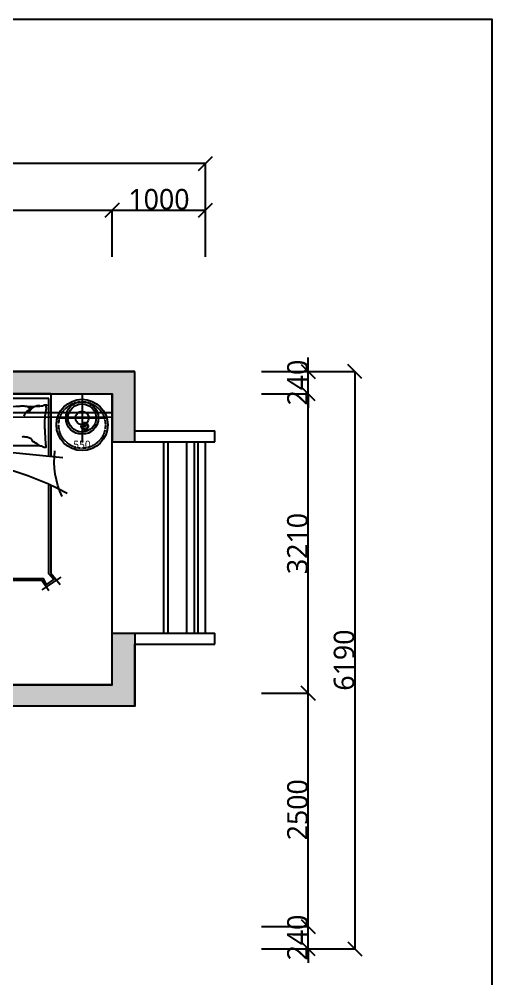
# Model space of a CAD drawing. Header units: millimetres. Extents: x -18923 to 87021, y -73077 to -1985.
# Drawn here: x 55469 to 60535, y -29472 to -19183 of the extents above; entities that cross this region are included whole.
import ezdxf

# ---------------------------------------------------------------- set-up
doc = ezdxf.new("R2010")
doc.units = ezdxf.units.MM
doc.header["$LTSCALE"] = 10
for name, pattern in [('CENTER2', [28.575, 19.05, -3.175, 3.175, -3.175]), ('DASH', [0.35, 0.25, -0.1]), ('HIDDEN', [9.525, 6.35, -3.175])]:
    doc.linetypes.add(name, pattern=pattern)
doc.layers.get('Defpoints').update_dxf_attribs({"color": 250})
for name, color, linetype in [('0文字-标注', 7, 'Continuous'), ('1结构-填充-剪力墙', 251, 'Continuous'), ('1结构-墙体', 7, 'Continuous'), ('1结构-窗及电梯', 133, 'Continuous'), ('2平面-家具-活动', 133, 'Continuous'), ('2平面-家具-细线', 8, 'Continuous'), ('3天花-吊顶', 133, 'Continuous'), ('5', 8, 'Continuous'), ('平面-文字', 255, 'Continuous'), ('灯具-天+墙', 50, 'Continuous')]:
    doc.layers.add(name, color=color, linetype=linetype)
doc.styles.add('dim_font', font='SIMPLEX.shx', dxfattribs={"width": 0.8})
doc.styles.add('图框－雅黑', font='')
doc.styles.get('图框－雅黑').set_extended_font_data('Microsoft YaHei')
doc.dimstyles.new('1-30', dxfattribs={"dimtxt": 150, "dimasz": 4, "dimexe": 1.5, "dimexo": 0, "dimgap": 0.6, "dimtad": 1, "dimdec": 0, "dimlfac": 30, "dimdsep": 46, "dimtxsty": 'dim_font', "dimblk": 'DOTSMALL', "dimcen": 4, "dimdle": 1.5, "dimclrd": 123, "dimclre": 123, "dimclrt": 256, "dimadec": 0, "dimazin": 0, "dimtfac": 1, "dimtdec": 0, "dimtix": 1, "dimtmove": 2, "dimatfit": 3, "dimldrblk": 'DOTSMALL', "dimfxl": 1.5, "dimarcsym": 0})

# ---------------------------------------------------------------- blocks, each defined once
blk = doc.blocks.new('sdgsdfg')
at = {"color": 8, "linetype": 'HIDDEN', "ltscale": 0.5}
for p, q in [((2642442, -154030), (2642442, -153900)), ((2642377, -153965), (2642507, -153965))]:
    blk.add_line(p, q, dxfattribs=at)
blk.add_circle((2642442, -153965), 50)
blk.add_circle((2642442, -153965), 37.5, dxfattribs=at)
blk.add_circle((2642442, -153965), 37.5, dxfattribs=at)
blk = doc.blocks.new('_OBLIQUE')
at = {"color": 0, "linetype": 'ByBlock'}
blk.add_line((-0.5, -0.5), (0.5, 0.5), dxfattribs=at)
blk = doc.blocks.new('*D696')
at = {"layer": '0文字-标注', "color": 8, "lineweight": -2, "transparency": 16777216}
for p, q in [((58567, -28910), (58567, -28760)), ((58067, -28910), (58568, -28910)), ((58567, -29150), (58567, -28910)), ((58067, -29150), (58568, -29150)), ((58567, -29150), (58567, -29300))]:
    blk.add_line(p, q, dxfattribs=at)
at = {"layer": 'Defpoints', "color": 0, "transparency": 16777216}
for p in [(58067, -28910), (58567, -28910), (58067, -29150)]:
    blk.add_point(p, dxfattribs=at)
at = {"layer": '0文字-标注', "color": 8, "lineweight": -2, "transparency": 16777216, "xscale": 150, "yscale": 150, "zscale": 150}
for p, rotation in [((58567, -28910), 270), ((58567, -29150), 90)]:
    blk.add_blockref('_OBLIQUE', p, dxfattribs=dict(at, rotation=rotation))
at = {"layer": '0文字-标注', "color": 255, "transparency": 16777216, "insert": (58453, -29030), "char_height": 220, "attachment_point": 5, "rotation": 90, "style": '图框－雅黑'}
blk.add_mtext('240', dxfattribs=at)
blk = doc.blocks.new('_DotSmall')
at = {"color": 0, "linetype": 'ByBlock', "const_width": 0.5}
blk.add_lwpolyline([(-0.0625, 0, 1), (0.0625, 0, 1)], format="xyb", close=True, dxfattribs=at)
blk = doc.blocks.new('*D697')
at = {"layer": '0文字-标注', "color": 8, "lineweight": -2, "transparency": 16777216}
for p, q in [((58067, -26410), (58568, -26410)), ((58567, -28912), (58567, -26409)), ((58067, -28910), (58568, -28910))]:
    blk.add_line(p, q, dxfattribs=at)
at = {"layer": 'Defpoints', "color": 0, "transparency": 16777216}
for p in [(58067, -26410), (58567, -26410), (58067, -28910)]:
    blk.add_point(p, dxfattribs=at)
at = {"layer": '0文字-标注', "color": 8, "lineweight": -2, "transparency": 16777216, "xscale": 150, "yscale": 150, "zscale": 150}
for p, rotation in [((58567, -26410), 90), ((58567, -28910), 270)]:
    blk.add_blockref('_OBLIQUE', p, dxfattribs=dict(at, rotation=rotation))
at = {"layer": '0文字-标注', "color": 255, "transparency": 16777216, "insert": (58453, -27660), "char_height": 220, "attachment_point": 5, "rotation": 90, "style": '图框－雅黑'}
blk.add_mtext('2500', dxfattribs=at)
blk = doc.blocks.new('*D698')
at = {"layer": '0文字-标注', "color": 8, "lineweight": -2, "transparency": 16777216}
for p, q in [((58067, -23200), (58568, -23200)), ((58567, -26412), (58567, -23199)), ((58067, -26410), (58568, -26410))]:
    blk.add_line(p, q, dxfattribs=at)
at = {"layer": 'Defpoints', "color": 0, "transparency": 16777216}
for p in [(58067, -23200), (58567, -23200), (58067, -26410)]:
    blk.add_point(p, dxfattribs=at)
at = {"layer": '0文字-标注', "color": 8, "lineweight": -2, "transparency": 16777216, "xscale": 150, "yscale": 150, "zscale": 150}
for p, rotation in [((58567, -23200), 90), ((58567, -26410), 270)]:
    blk.add_blockref('_OBLIQUE', p, dxfattribs=dict(at, rotation=rotation))
at = {"layer": '0文字-标注', "color": 255, "transparency": 16777216, "insert": (58452, -24805), "char_height": 220, "attachment_point": 5, "rotation": 90, "style": '图框－雅黑'}
blk.add_mtext('3210', dxfattribs=at)
blk = doc.blocks.new('*D699')
at = {"layer": '0文字-标注', "color": 8, "lineweight": -2, "transparency": 16777216}
for p, q in [((58567, -22960), (58567, -22810)), ((58067, -22960), (58568, -22960)), ((58567, -23200), (58567, -22960)), ((58067, -23200), (58568, -23200)), ((58567, -23200), (58567, -23350))]:
    blk.add_line(p, q, dxfattribs=at)
at = {"layer": 'Defpoints', "color": 0, "transparency": 16777216}
for p in [(58067, -22960), (58567, -22960), (58067, -23200)]:
    blk.add_point(p, dxfattribs=at)
at = {"layer": '0文字-标注', "color": 8, "lineweight": -2, "transparency": 16777216, "xscale": 150, "yscale": 150, "zscale": 150}
for p, rotation in [((58567, -22960), 270), ((58567, -23200), 90)]:
    blk.add_blockref('_OBLIQUE', p, dxfattribs=dict(at, rotation=rotation))
at = {"layer": '0文字-标注', "color": 255, "transparency": 16777216, "insert": (58453, -23080), "char_height": 220, "attachment_point": 5, "rotation": 90, "style": '图框－雅黑'}
blk.add_mtext('240', dxfattribs=at)
blk = doc.blocks.new('*D700')
at = {"layer": '0文字-标注', "color": 8, "lineweight": -2, "transparency": 16777216}
for p, q in [((58067, -22960), (59068, -22960)), ((59067, -22959), (59067, -29152)), ((58067, -29150), (59068, -29150))]:
    blk.add_line(p, q, dxfattribs=at)
at = {"layer": 'Defpoints', "color": 0, "transparency": 16777216}
for p in [(58067, -22960), (58067, -29150), (59067, -29150)]:
    blk.add_point(p, dxfattribs=at)
at = {"layer": '0文字-标注', "color": 8, "lineweight": -2, "transparency": 16777216, "xscale": 150, "yscale": 150, "zscale": 150}
for p, rotation in [((59067, -22960), 90), ((59067, -29150), 270)]:
    blk.add_blockref('_OBLIQUE', p, dxfattribs=dict(at, rotation=rotation))
at = {"layer": '0文字-标注', "color": 255, "transparency": 16777216, "insert": (58952, -26055), "char_height": 220, "attachment_point": 5, "rotation": 90, "style": '图框－雅黑'}
blk.add_mtext('6190', dxfattribs=at)
blk = doc.blocks.new('*D717')
at = {"layer": '0文字-标注', "color": 8, "lineweight": -2, "transparency": 16777216}
for p, q in [((52710, -21230), (56468, -21230)), ((52712, -21730), (52712, -21229)), ((56467, -21730), (56467, -21229))]:
    blk.add_line(p, q, dxfattribs=at)
at = {"layer": 'Defpoints', "color": 0, "transparency": 16777216}
for p in [(56467, -21230), (52712, -21730), (56467, -21730)]:
    blk.add_point(p, dxfattribs=at)
at = {"layer": '0文字-标注', "color": 8, "lineweight": -2, "transparency": 16777216, "xscale": 150, "yscale": 150, "zscale": 150, "rotation": 180}
blk.add_blockref('_OBLIQUE', (52712, -21230), dxfattribs=at)
at = {"layer": '0文字-标注', "color": 8, "lineweight": -2, "transparency": 16777216, "xscale": 150, "yscale": 150, "zscale": 150}
blk.add_blockref('_OBLIQUE', (56467, -21230), dxfattribs=at)
at = {"layer": '0文字-标注', "color": 255, "transparency": 16777216, "insert": (54589, -21116), "char_height": 220, "attachment_point": 5, "style": '图框－雅黑'}
blk.add_mtext('3755', dxfattribs=at)
blk = doc.blocks.new('*D718')
at = {"layer": '0文字-标注', "color": 8, "lineweight": -2, "transparency": 16777216}
for p, q in [((56465, -21230), (57468, -21230)), ((56467, -21730), (56467, -21229)), ((57467, -21730), (57467, -21229))]:
    blk.add_line(p, q, dxfattribs=at)
at = {"layer": 'Defpoints', "color": 0, "transparency": 16777216}
for p in [(57467, -21230), (56467, -21730), (57467, -21730)]:
    blk.add_point(p, dxfattribs=at)
at = {"layer": '0文字-标注', "color": 8, "lineweight": -2, "transparency": 16777216, "xscale": 150, "yscale": 150, "zscale": 150, "rotation": 180}
blk.add_blockref('_OBLIQUE', (56467, -21230), dxfattribs=at)
at = {"layer": '0文字-标注', "color": 8, "lineweight": -2, "transparency": 16777216, "xscale": 150, "yscale": 150, "zscale": 150}
blk.add_blockref('_OBLIQUE', (57467, -21230), dxfattribs=at)
at = {"layer": '0文字-标注', "color": 255, "transparency": 16777216, "insert": (56967, -21115), "char_height": 220, "attachment_point": 5, "style": '图框－雅黑'}
blk.add_mtext('1000', dxfattribs=at)
blk = doc.blocks.new('*D719')
at = {"layer": '0文字-标注', "color": 8, "lineweight": -2, "transparency": 16777216}
for p, q in [((57468, -20730), (37025, -20730)), ((37027, -21730), (37027, -20729)), ((57467, -21730), (57467, -20729))]:
    blk.add_line(p, q, dxfattribs=at)
at = {"layer": 'Defpoints', "color": 0, "transparency": 16777216}
for p in [(37027, -20730), (37027, -21730), (57467, -21730)]:
    blk.add_point(p, dxfattribs=at)
at = {"layer": '0文字-标注', "color": 8, "lineweight": -2, "transparency": 16777216, "xscale": 150, "yscale": 150, "zscale": 150, "rotation": 180}
blk.add_blockref('_OBLIQUE', (37027, -20730), dxfattribs=at)
at = {"layer": '0文字-标注', "color": 8, "lineweight": -2, "transparency": 16777216, "xscale": 150, "yscale": 150, "zscale": 150}
blk.add_blockref('_OBLIQUE', (57467, -20730), dxfattribs=at)
at = {"layer": '0文字-标注', "color": 255, "transparency": 16777216, "insert": (47247, -20616), "char_height": 220, "attachment_point": 5, "style": '图框－雅黑'}
blk.add_mtext('20440', dxfattribs=at)
blk = doc.blocks.new('A$C4CFE7BAD')
for p, q in [((-1966, 857), (-2101, 653)), ((-1923, 750), (-2043, 851)), ((-687, 881), (-511, -849)), ((-2114, 728), (-2000, 656)), ((-989, 750), (-1923, 750)), ((0, 750), (-676, 750)), ((0, 750), (0, -750)), ((-2000, 656), (-2000, -656)), ((-2000, -656), (-2135, -714)), ((-2105, -652), (-1966, -849)), ((-2041, -851), (-1923, -750)), ((-1923, -750), (-678, -750)), ((-520, -750), (0, -750))]:
    blk.add_line(p, q)
at = {"color": 8}
for p, q in [((-674, 730), (-50, 730)), ((-50, 730), (-50, -730)), ((-521, -730), (-50, -730))]:
    blk.add_line(p, q, dxfattribs=at)
blk.add_lwpolyline([(-675, -730), (-1931, -730), (-1991, -782), (-2047, -701), (-1980, -669), (-1980, 669), (-2047, 701), (-1991, 782), (-1931, 730), (-979, 730)], dxfattribs=at)
for points in [[(-162, 28, 0.263368), (-140, -5, 0.494818), (-117, 6, 0.049225), (-115, 27, 0.036831), (-117, 55, 0.031893), (-127, 101, -0.035782), (-136, 141, -0.032941), (-143, 249, -0.10377), (-136, 283, -0.006538), (-133, 407, 0.033397), (-130, 431, 0.03204), (-131, 476, -0.038141), (-135, 513, -0.010837), (-134, 591, -0.014624), (-130, 648, -0.111249), (-121, 675, 0.153708), (-117, 695, 0.076444), (-119, 704, 0.215512), (-121, 707, 0.585858), (-125, 704, -0.363489), (-128, 698, -0.191716), (-142, 698, 0.129675), (-162, 700, 0.01735), (-182, 696, -0.019326), (-200, 693, -0.018818), (-282, 685, -0.021828), (-353, 684, -0.006204), (-394, 686, -0.001963), (-522, 693, -0.028341), (-565, 698, 0.117014), (-576, 698, 0.36606), (-577, 696, 0.03973), (-574, 680, 0.048309), (-567, 663, -0.062981), (-562, 650, -0.04058), (-558, 622, -0.014345), (-556, 542, -0.007469), (-557, 432, -0.008703), (-557, 337, -0.008762), (-560, 286, 0.008153), (-563, 231, 0.06251), (-558, 162, -0.078669), (-556, 108, -0.047825), (-561, 81, 0.034494), (-570, 44, 0.023571), (-574, 14, 0.510228), (-572, 12), (-536, 21), (-437, 46, -0.073041), (-414, 49, -0.023305), (-340, 42, -0.018299), (-313, 37, 0.01097), (-267, 28, 0.042281), (-226, 24, 0.027201), (-162, 28)], [(-552, -383, 0.016207), (-552, -356, 0.008762), (-555, -305, -0.008153), (-559, -250, -0.06251), (-553, -182, 0.078669), (-551, -127, 0.047825), (-556, -100, -0.034494), (-565, -63, -0.023571), (-569, -33, -0.510228), (-568, -32), (-531, -41), (-432, -65, 0.073041), (-409, -68, 0.023305), (-336, -61, 0.018299), (-308, -56, -0.01097), (-263, -47, -0.042281), (-221, -44, -0.027201), (-157, -47)], [(-158, -47, -0.263368), (-135, -14, -0.494818), (-113, -25, -0.049225), (-111, -46, -0.036831), (-113, -74, -0.031893), (-122, -120, 0.035782), (-131, -161, 0.032941), (-138, -268, 0.10377), (-131, -302, 0.006538), (-128, -426, -0.033397), (-125, -450, -0.03204), (-126, -495, 0.038141), (-130, -532, 0.010837), (-129, -610, 0.014624), (-125, -667, 0.111249), (-117, -694, -0.153708), (-112, -715, -0.076444), (-114, -724, -0.215512), (-116, -726, -0.585858), (-120, -723, 0.363489), (-123, -717, 0.191716), (-137, -717, -0.129675), (-157, -719, -0.01735), (-177, -716, 0.019326), (-195, -712, 0.018818), (-277, -705, 0.021828), (-348, -703, 0.006204), (-389, -705, 0.001963), (-517, -712, 0.003705), (-523, -713, -0.117014)]]:
    blk.add_lwpolyline(points, format="xyb")
for points in [[(-560, 639, -0.016108), (-529, 592, -0.024599), (-511, 560, -0.018313), (-483, 541, -0.015937), (-468, 506, -0.072521), (-464, 486, -0.033339), (-463, 443)], [(-128, 635, -0.088153), (-132, 593, -0.088153), (-150, 556, -0.077547), (-176, 530, -0.077547), (-209, 513)], [(-135, 536, -0.027842), (-147, 508, -0.032548), (-157, 533, -0.023666), (-186, 499, -0.031223), (-211, 476, -0.046801), (-220, 470, -0.023191), (-240, 461)], [(-555, 137, -0.009729), (-544, 169, -0.009729), (-532, 202, -0.007971), (-521, 228, -0.007971), (-509, 253)], [(-182, 28, 0.077379), (-213, 70, 0.077379), (-254, 100, 0.047525), (-284, 112, 0.047525), (-315, 118)], [(-202, 26, 0.05369), (-217, 43, 0.070312), (-232, 53, 0.015448), (-242, 57, 0.013244), (-254, 62, 0.082127), (-276, 66, 0.064164), (-304, 62)], [(-178, -47, -0.077379), (-208, -89, -0.077379), (-250, -119, -0.047525), (-279, -131, -0.047525), (-311, -137)], [(-197, -45, -0.05369), (-212, -62, -0.070312), (-227, -72, -0.015448), (-237, -77, -0.013244), (-250, -81, -0.082127), (-271, -85, -0.064164), (-299, -81)], [(-550, -156, 0.009729), (-539, -189, 0.009729), (-527, -221, 0.007971), (-516, -247, 0.007971), (-504, -273)], [(-531, -622, 0.003584), (-524, -612, 0.024599), (-506, -580, 0.018313), (-478, -561, 0.015937), (-463, -525, 0.072521), (-459, -505, 0.033339), (-459, -462)], [(-130, -555, 0.027842), (-143, -527, 0.032548), (-152, -552, 0.023666), (-182, -518, 0.031223), (-206, -496, 0.046801), (-216, -489, 0.023191), (-236, -480)], [(-123, -654, 0.088153), (-127, -612, 0.088153), (-146, -575, 0.077547), (-172, -549, 0.077547), (-204, -532)]]:
    blk.add_lwpolyline(points, format="xyb", dxfattribs=at)
for points in [[(-529, 592), (-529, 592, -0.024599), (-511, 560), (-511, 560, 0.024599), (-529, 592), (-529, 592)], [(-211, 476, 0.031223), (-186, 499, 0.023666), (-157, 533), (-157, 533, -0.023666), (-186, 499), (-186, 499), (-186, 499, -0.031223), (-211, 476)], [(-206, -496, -0.031223), (-182, -518, -0.023666), (-152, -552), (-152, -552, 0.023666), (-182, -518), (-182, -518), (-182, -518, 0.031223), (-206, -496)]]:
    blk.add_lwpolyline(points, format="xyb", close=True, dxfattribs=at)
for points in [[(-532, 200, -0.001202), (-531, 204, 0.001708), (-533, 199, -0.000179), (-533, 199, -0.001055), (-531, 203, 0.001291), (-533, 198, -0.001222), (-531, 202, -0.00077), (-530, 205, 0.010733), (-544, 169, -0.000007), (-544, 169, -0.009297)], [(-572, 12), (-574, 12, -0.001167), (-574, 14, 0.510231)], [(-528, -219, 0.001202), (-526, -223, -0.001708), (-528, -218, 0.000179), (-528, -218, 0.001055), (-527, -222, -0.001291), (-528, -218, 0.001222), (-527, -222, 0.00077), (-526, -224, -0.010733), (-539, -189, 0.000007), (-539, -189, 0.009297)]]:
    blk.add_lwpolyline(points, format="xyb", close=True)
for points in [[(-276, 66), (-276, 66)], [(-271, -85), (-271, -85)]]:
    blk.add_lwpolyline(points, close=True, dxfattribs=at)
for centre, radius, start, end in [((-3988, -631), 3313, 356.1075, 28.0545), ((-719, 1701), 913, 245.2664, 276.8558), ((-600, -1144), 350, 70.8864, 108.0112)]:
    blk.add_arc(centre, radius, start, end)
blk = doc.blocks.new('df')
at = {"color": 8, "linetype": 'DASH', "ltscale": 400}
for p, q in [((137444.6, 23361.8), (137444.6, 23715.5)), ((137444.6, 23361.8), (137444.6, 23715.5)), ((137267.7, 23538.7), (137621.4, 23538.7))]:
    blk.add_line(p, q, dxfattribs=at)
at = {"ltscale": 300}
for radius in [117.2, 101.1, 47.9]:
    blk.add_circle((137444.6, 23538.7), radius, dxfattribs=at)
at = {"layer": '5', "linetype": 'DASH', "ltscale": 400}
blk.add_line((137267.7, 23538.7), (137621.4, 23538.7), dxfattribs=at)
at = {"layer": '5', "ltscale": 300}
blk.add_circle((137444.6, 23538.7), 101.1, dxfattribs=at)

msp = doc.modelspace()

# ---------------------------------------------------------------- hatches: boundary and pattern name
at = {"layer": '1结构-填充-剪力墙'}
h = msp.add_hatch(color=256, dxfattribs=at)
h.dxf.hatch_style = 1
h.paths.add_polyline_path([(50736.9, -23440), (49761.9, -23440), (49761.9, -23600), (50736.9, -23600)])
h.paths.add_polyline_path([(54226.9, -28495), (54466.9, -28495), (54466.9, -29150), (52846.9, -29150), (52846.9, -28910), (54226.9, -28910)])
h.paths.add_polyline_path([(54956.9, -26320), (56466.9, -26320), (56466.9, -25765), (56706.9, -25765), (56706.9, -26550), (54956.9, -26550)])
h.paths.add_polyline_path([(56466.9, -23200), (52846.9, -23200), (52846.9, -22960), (56706.9, -22960), (56706.9, -23715), (56466.9, -23715)])
h.paths.add_polyline_path([(51336.9, -23440), (52566.9, -23440), (52566.9, -22960), (52846.9, -22960), (52846.9, -23600), (51336.9, -23600)])
h.paths.add_polyline_path([(49761.9, -25015), (50411.9, -25015), (50411.9, -23600), (50636.9, -23600), (50636.9, -25270), (49761.9, -25270)])
h.paths.add_polyline_path([(42211.9, -26350), (46146.9, -26350), (46146.9, -27020), (45911.9, -27020), (45911.9, -26590), (42451.9, -26590), (42211.9, -26590)])
h.paths.add_polyline_path([(38416.9, -28475), (38656.9, -28475), (38656.9, -28910), (40241.9, -28910), (40241.9, -29150), (38416.9, -29150)])
h.paths.add_polyline_path([(38491.9, -25950), (38731.9, -25950), (38731.9, -26350), (40241.9, -26350), (40241.9, -26590), (38491.9, -26590)])
h.paths.add_polyline_path([(38491.9, -22230), (40241.9, -22230), (40241.9, -22470), (38731.9, -22470), (38731.9, -23070), (38491.9, -23070)])
h.paths.add_polyline_path([(50026.9, -28350), (49776.9, -28350), (49776.9, -29150), (50026.9, -29150)])
h.paths.add_polyline_path([(50026.9, -26280), (49776.9, -26280), (49776.9, -26280), (49776.9, -26510), (47396.9, -26510), (47396.9, -26880), (47396.9, -27150), (47636.9, -27150), (47636.9, -26750), (49776.9, -26750), (49776.9, -27280), (50026.9, -27280)])
h.paths.add_polyline_path([(48256.9, -22230), (45911.9, -22230), (45911.9, -22685), (46146.9, -22685), (46146.9, -22485), (48141.9, -22485), (48256.9, -22485)])
h.paths.add_polyline_path([(49161.9, -23440), (48141.9, -23440), (48141.9, -23600), (49161.9, -23600)])

# ---------------------------------------------------------------- linework, layer by layer
at = {"layer": '1结构-墙体'}
for p, q in [((52566.9, -22960), (56706.9, -22960)), ((56706.9, -23595), (56706.9, -22960)), ((52846.9, -23200), (56466.9, -23200)), ((56466.9, -23715), (56466.9, -23200)), ((56706.9, -23595), (57566.9, -23595)), ((57566.9, -23715), (57566.9, -23595)), ((56466.9, -23715), (57566.9, -23715)), ((56466.9, -25765), (57566.9, -25765)), ((56466.9, -26320), (56466.9, -25765)), ((57566.9, -25885), (57566.9, -25765)), ((56706.9, -25885), (57566.9, -25885)), ((56706.9, -26550), (56706.9, -25885)), ((56466.9, -26320), (54646.9, -26320)), ((56706.9, -26550), (54746.9, -26550))]:
    msp.add_line(p, q, dxfattribs=at)
for points in [[(56706.9, -22960), (52566.9, -22960), (52566.9, -23440), (51336.9, -23440), (51336.9, -23600), (52846.9, -23600), (52846.9, -23200), (56466.9, -23200), (56466.9, -23715), (56706.9, -23715)], [(54956.9, -26320), (56466.9, -26320), (56466.9, -25765), (56706.9, -25765), (56706.9, -26550), (54956.9, -26550)]]:
    msp.add_lwpolyline(points, close=True, dxfattribs=at)
at = {"layer": '1结构-窗及电梯'}
for p, q in [((56466.9, -25765), (56466.9, -23715)), ((57066.9, -25765), (57066.9, -23715)), ((57266.9, -25765), (57266.9, -23715)), ((57346.9, -25765), (57346.9, -23715)), ((57386.9, -25765), (57386.9, -23715)), ((57466.9, -25765), (57466.9, -23715))]:
    msp.add_line(p, q, dxfattribs=at)
at = {"layer": '2平面-家具-活动'}
msp.add_circle((56142.7, -23534), 275, dxfattribs=at)
at = {"layer": '2平面-家具-细线', "color": 8, "linetype": 'DASH', "ltscale": 0.5}
msp.add_circle((56142.7, -23534), 250, dxfattribs=at)
at = {"layer": '3天花-吊顶'}
msp.add_line((53646.9, -23400), (56466.9, -23400), dxfattribs=at)
at = {"layer": 'Defpoints', "color": 1}
msp.add_lwpolyline([(34048.7, -19183.2), (60534.7, -19183.2), (60534.7, -32054), (34048.7, -32054)], close=True, dxfattribs=at)
at = {"layer": '灯具-天+墙', "linetype": 'CENTER2', "ltscale": 2, "const_width": 20}
for points in [[(53646.9, -23450), (56466.9, -23450)], [(57016.9, -23715), (57016.9, -25765)]]:
    msp.add_lwpolyline(points, dxfattribs=at)

# ---------------------------------------------------------------- block references
at = {"layer": '2平面-家具-活动', "xscale": -1, "rotation": 270}
msp.add_blockref('A$C4CFE7BAD', (55056.9, -23200), dxfattribs=at)
at = {"layer": '2平面-家具-活动', "extrusion": (0, 0, -1), "xscale": -1.492663972545415, "yscale": 1.492663972545415, "zscale": -1.492663972545415, "rotation": 90}
msp.add_blockref('df', (-21007.3, 181699.6), dxfattribs=at)
at = {"layer": '灯具-天+墙', "color": 133, "xscale": 0.7500000000163712, "yscale": 0.7500000000163712, "zscale": 0.7500000000163712, "rotation": 180}
msp.add_blockref('sdgsdfg', (2038002.1, -139023.7), dxfattribs=at)

# ---------------------------------------------------------------- texts
at = {"layer": '平面-文字', "color": 8, "style": '图框－雅黑'}
msp.add_text('550', height=83.2, dxfattribs=at).set_placement((56048.7, -23785.7))

# ---------------------------------------------------------------- dimensions: what is measured, and where the dimension line sits
at = {"layer": '0文字-标注'}
for base, p1, p2, picture, middle in [((37026.9, -20730), (57466.9, -21730), (37026.9, -21730), '*D719', (47246.9, -20615.7)), ((56466.9, -21230), (52711.9, -21730), (56466.9, -21730), '*D717', (54589.4, -21115.6)), ((57466.9, -21230), (56466.9, -21730), (57466.9, -21730), '*D718', (56966.9, -21115.1))]:
    dim = msp.add_linear_dim(base=base, p1=p1, p2=p2, dimstyle='1-30', override={"dimtxt": 220, "dimasz": 150, "dimexe": 1, "dimlfac": 1, "dimrnd": 5, "dimtxsty": '图框－雅黑', "dimblk1": 'OBLIQUE', "dimblk2": 'OBLIQUE', "dimsah": 1, "dimclrd": 8, "dimclre": 8, "dimclrt": 255}, dxfattribs=at)
    dim.commit()
    dim.dimension.update_dxf_attribs({"geometry": picture, "text_midpoint": middle})
for base, p1, p2, picture, middle in [((58566.9, -22960), (58066.9, -23200), (58066.9, -22960), '*D699', (58452.6, -23080)), ((59066.9, -29150), (58066.9, -22960), (58066.9, -29150), '*D700', (58952, -26055)), ((58566.9, -23200), (58066.9, -26410), (58066.9, -23200), '*D698', (58452, -24805)), ((58566.9, -26410), (58066.9, -28910), (58066.9, -26410), '*D697', (58452.5, -27660)), ((58566.9, -28910), (58066.9, -29150), (58066.9, -28910), '*D696', (58452.6, -29030))]:
    dim = msp.add_linear_dim(base=base, p1=p1, p2=p2, angle=90, dimstyle='1-30', override={"dimtxt": 220, "dimasz": 150, "dimexe": 1, "dimlfac": 1, "dimrnd": 5, "dimtxsty": '图框－雅黑', "dimblk1": 'OBLIQUE', "dimblk2": 'OBLIQUE', "dimsah": 1, "dimclrd": 8, "dimclre": 8, "dimclrt": 255}, dxfattribs=at)
    dim.commit()
    dim.dimension.update_dxf_attribs({"geometry": picture, "text_midpoint": middle})

doc.saveas('drawing.dxf')
